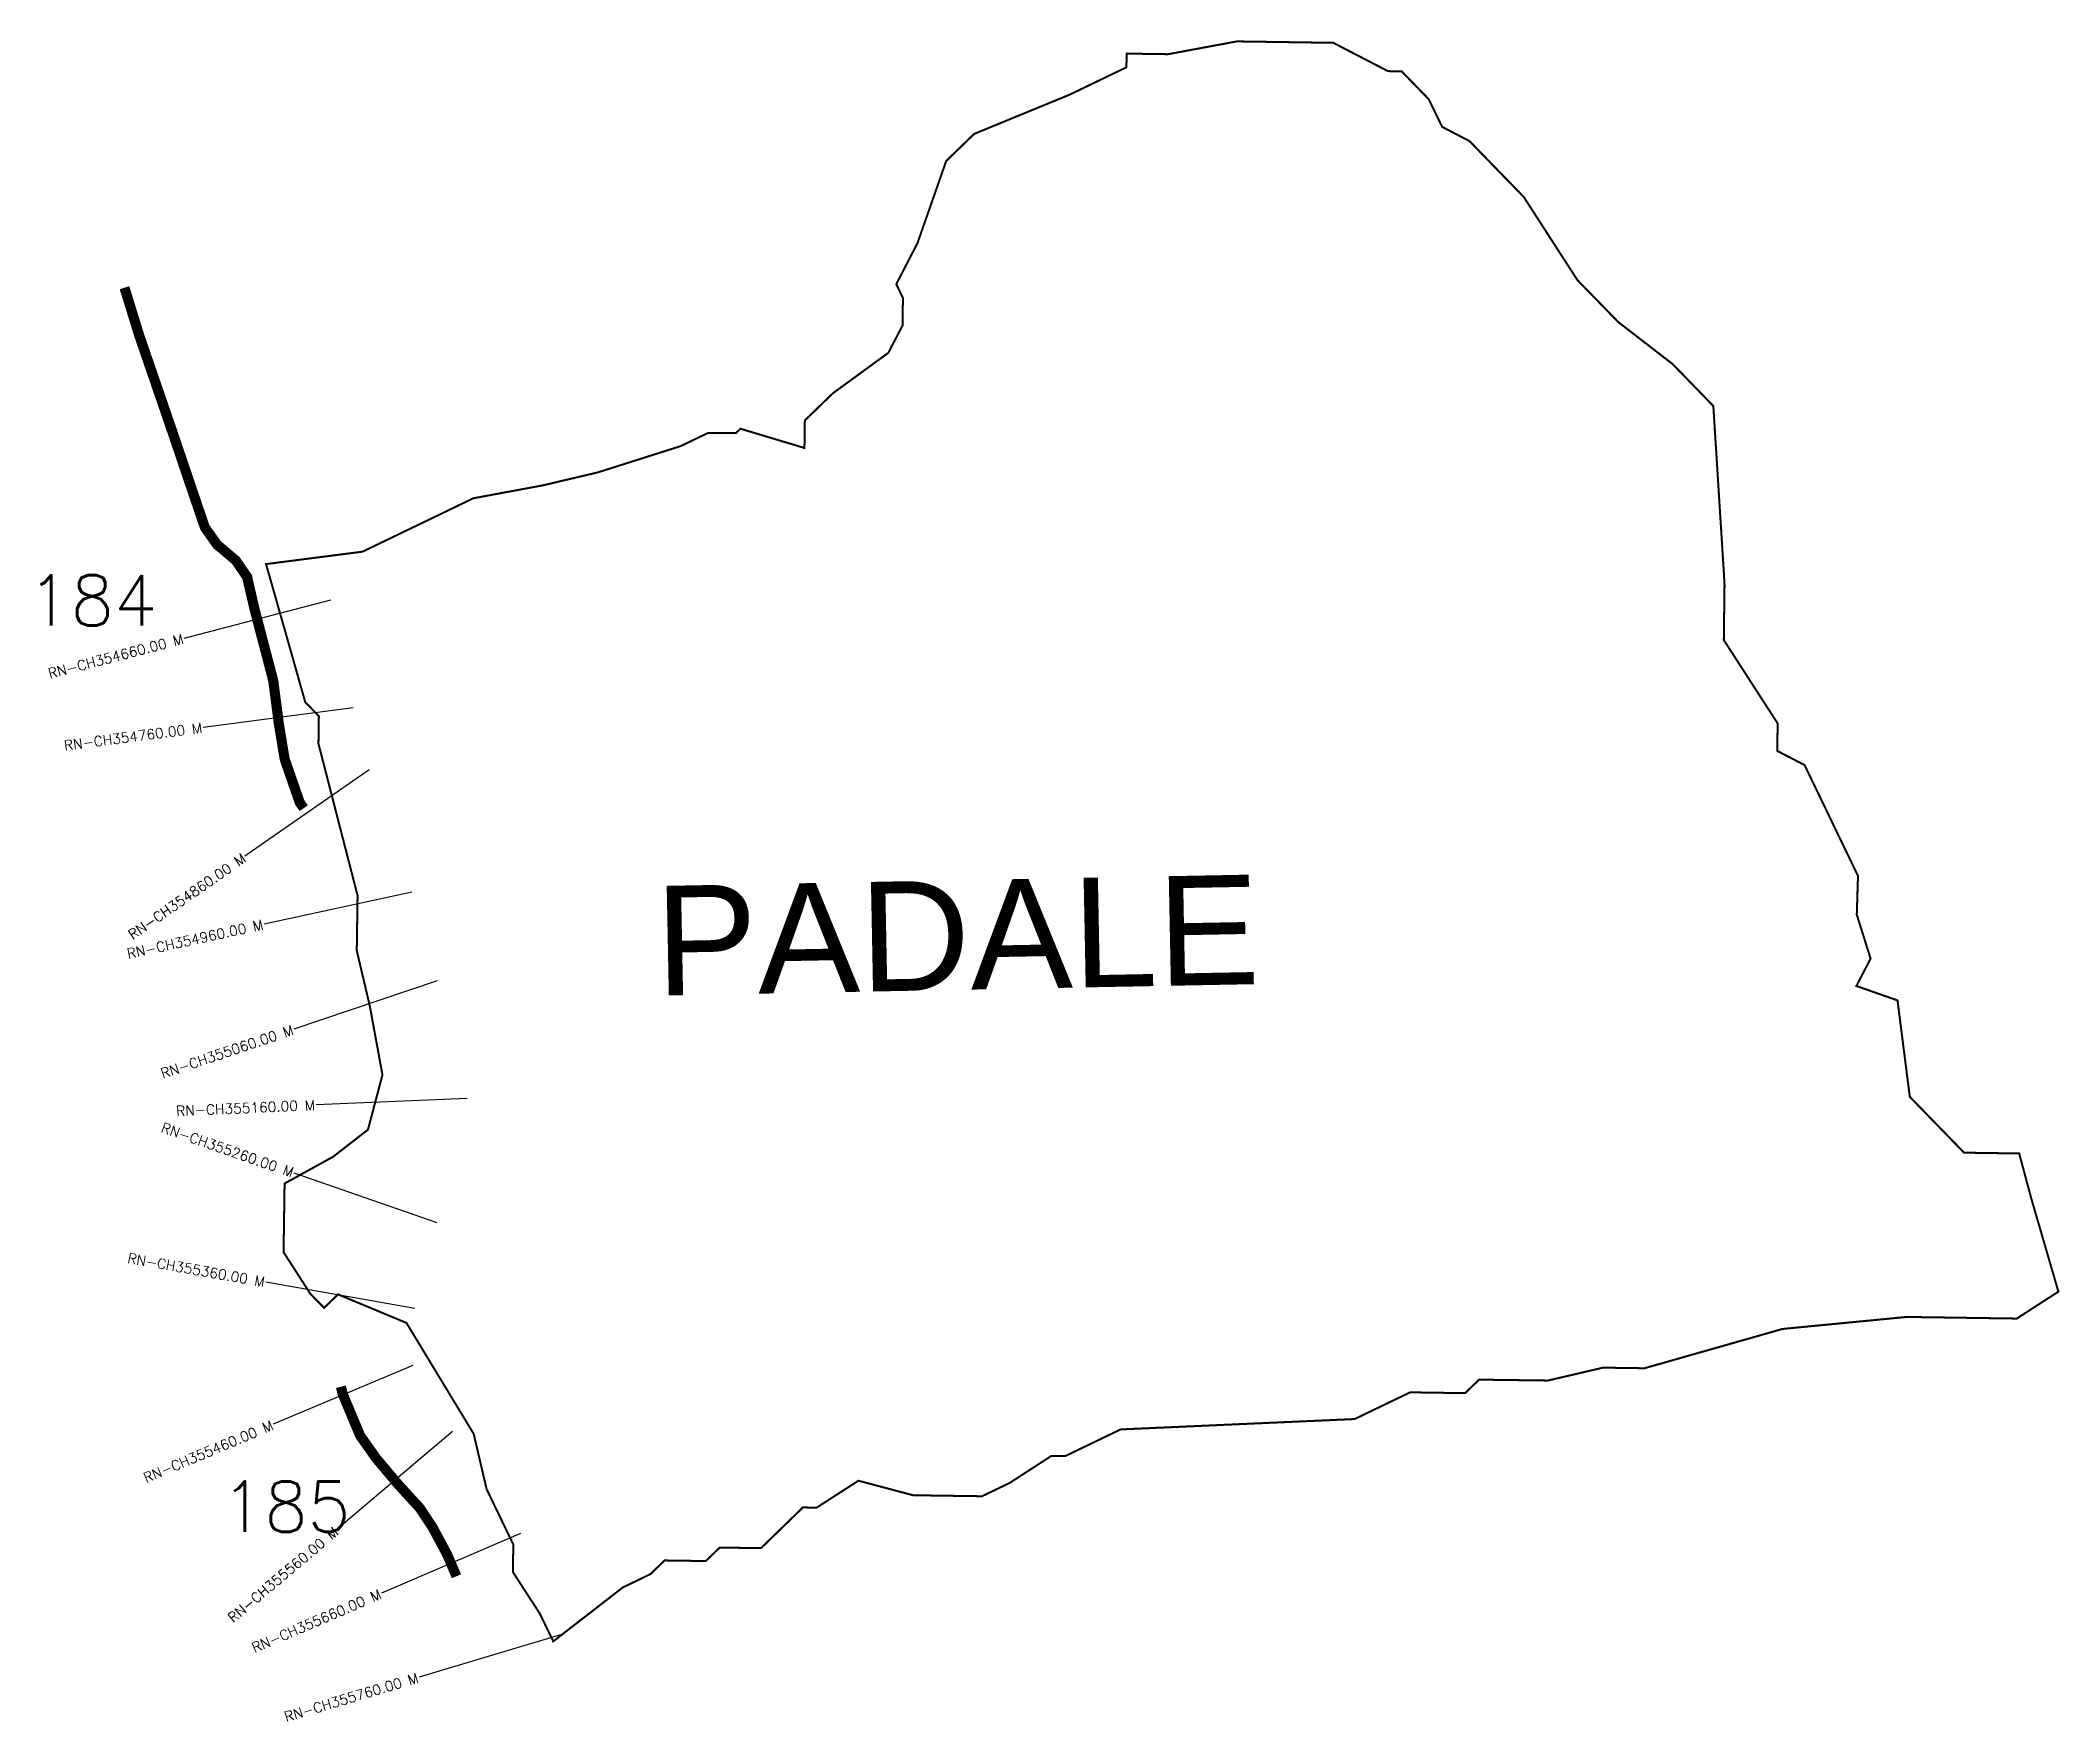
# Model space of a CAD drawing. Header units: metres. Extents: x 295765 to 297768, y 1977135 to 1978804.
import ezdxf
from ezdxf.enums import TextEntityAlignment as Align

# ---------------------------------------------------------------- set-up
doc = ezdxf.new("R2010")
doc.units = ezdxf.units.M
doc.header["$MEASUREMENT"] = 0
for name, color, linetype in [('ARTIFICIALLY PROTECTED', 4, 'Continuous'), ('CS', 134, 'Continuous'), ('CSMark', 6, 'Continuous'), ('VILLAGE NAME', 250, 'Continuous')]:
    doc.layers.add(name, color=color, linetype=linetype)
doc.styles.get("Standard").update_dxf_attribs({"font": 'simplex.shx'})

msp = doc.modelspace()

# ---------------------------------------------------------------- linework, layer by layer
at = {"color": 6, "const_width": 2, "flags": 128}
msp.add_lwpolyline([(295988.5, 1978283.9), (296084.2, 1978296.2), (296194.2, 1978349.2), (296262.6, 1978361.9), (296317.4, 1978374.8), (296399.7, 1978400.9), (296427.2, 1978414.1), (296454.5, 1978413.8), (296459.1, 1978418.2), (296522.6, 1978399.1), (296523, 1978426.4), (296550.7, 1978453.3), (296605.8, 1978493.5), (296619.9, 1978520.6), (296620.3, 1978547.9), (296613.7, 1978561.6), (296634.7, 1978602.3), (296663.2, 1978683.8), (296690.9, 1978710.7), (296783.6, 1978748.8), (296787, 1978750.3), (296842, 1978776.8), (296842.2, 1978790.4), (296883.2, 1978789.8), (296951.6, 1978802.5), (297047.2, 1978801.1), (297101.4, 1978773), (297115, 1978772.8), (297141.9, 1978745.1), (297155.2, 1978717.7), (297182.3, 1978703.6), (297236.1, 1978648.2), (297289.5, 1978565.5), (297309.7, 1978544.8), (297329.9, 1978524), (297383.9, 1978482.3), (297424.2, 1978440.7), (297434.7, 1978274.1), (297435.3, 1978263.1), (297434.6, 1978208.5), (297488, 1978125.8), (297487.6, 1978098.5), (297514.7, 1978084.5), (297567.7, 1977974.5), (297566.5, 1977936.1), (297580.2, 1977892.4), (297566.1, 1977865.3), (297606.9, 1977851), (297619.1, 1977755.3), (297672.9, 1977699.9), (297727.6, 1977699.1), (297739.8, 1977653.7), (297766.5, 1977562), (297725.2, 1977535.3), (297616, 1977536.9), (297492.9, 1977525), (297355.9, 1977486), (297314.9, 1977486.6), (297260.1, 1977473.8), (297191.8, 1977474.7), (297178, 1977461.3), (297123.4, 1977462.1), (297068.4, 1977435.6), (296836.2, 1977425.3), (296781.2, 1977398.8), (296767.2, 1977398.8), (296726.2, 1977372.2), (296698.7, 1977359), (296630.4, 1977360), (296576.1, 1977374.4), (296534.7, 1977347.7), (296521.1, 1977347.9), (296479.5, 1977307.5), (296438.6, 1977308.1), (296424.7, 1977294.7), (296383.8, 1977295.3), (296369.9, 1977281.8), (296342.4, 1977268.5), (296273.4, 1977215), (296260.2, 1977242.4), (296233.4, 1977283.8), (296233.8, 1977311.1), (296207.3, 1977366.1), (296194.5, 1977420.9), (296161.1, 1977476), (296127.8, 1977531), (296059.9, 1977559.3), (296046.1, 1977545.9), (296032.6, 1977559.7), (296005.9, 1977601.1), (296006.9, 1977669.3), (296055.1, 1977695.9), (296089.6, 1977722.7), (296104, 1977777.1), (296091.4, 1977845.6), (296078.5, 1977900.4), (296079.3, 1977955), (296040.5, 1978105.7), (296040.9, 1978133), (296027.4, 1978146.9), (296008, 1978215.4), (295988.5, 1978283.9), (295988.5, 1978283.9)], dxfattribs=at)
at = {"layer": 'ARTIFICIALLY PROTECTED', "const_width": 10, "flags": 128}
for points in [[(295848.1, 1978558.1), (295862.7, 1978510.8), (295893.7, 1978420.7), (295927.7, 1978320.5), (295939.8, 1978303.3), (295958.4, 1978287.6), (295969.7, 1978271.2), (295977, 1978239.5), (295995.7, 1978168.1), (296001.1, 1978126.2), (296007, 1978090.4), (296021.9, 1978047.4), (296025.9, 1978041.7)], [(296062.8, 1977467.6), (296064.7, 1977460), (296081.9, 1977419), (296098.1, 1977396.2), (296119.7, 1977370.6), (296141, 1977347.3), (296153.6, 1977328.4), (296168.3, 1977300.9), (296177.4, 1977279.6)]]:
    msp.add_lwpolyline(points, dxfattribs=at)
at = {"layer": 'CS'}
for p, q in [((296052.3, 1978248.1), (295907.1, 1978210.2)), ((296074.8, 1978141.2), (295926.1, 1978121.8)), ((296090.9, 1978079.6), (295967.6, 1977994.1)), ((296133.1, 1977958.5), (295986.5, 1977926.6)), ((296158.3, 1977870.4), (296016.2, 1977822.4)), ((296188.1, 1977753.8), (296038.2, 1977747.3)), ((296158.1, 1977630.4), (296016.5, 1977679.7)), ((296136, 1977545.4), (295988.3, 1977571.4)), ((296134, 1977488.6), (295995.7, 1977430.5)), ((296173.5, 1977423.2), (296058.9, 1977326.4)), ((296240.8, 1977322.1), (296102.9, 1977262.9)), ((296284, 1977222.6), (296140.3, 1977179.6))]:
    msp.add_line(p, q, dxfattribs=at)

# ---------------------------------------------------------------- texts
at = {"char_height": 50, "attachment_point": 1}
for s, insert in [('184', (295751.8, 1978272.8)), ('185', (295943.9, 1977373.7))]:
    msp.add_mtext_dynamic_manual_height_columns(s, width=84.374, gutter_width=1, heights=[74.2], dxfattribs=dict(at, insert=insert))
at = {"layer": 'CSMark'}
for s, rotation, p in [('RN-CH354660.00 M', 14.6568, (295906.2, 1978209.9)), ('RN-CH354760.00 M', 7.4358, (295925.1, 1978121.7)), ('RN-CH354860.00 M', 34.7514, (295966.8, 1977993.5)), ('RN-CH354960.00 M', 12.2721, (295985.5, 1977926.4)), ('RN-CH355060.00 M', 18.6521, (296015.2, 1977822.1)), ('RN-CH355160.00 M', 2.4827, (296037.2, 1977747.2)), ('RN-CH355260.00 M', 340.8186, (296015.5, 1977680)), ('RN-CH355360.00 M', 350.0082, (295987.3, 1977571.6)), ('RN-CH355460.00 M', 22.8107, (295994.8, 1977430.1)), ('RN-CH355560.00 M', 40.1999, (296058.1, 1977325.7)), ('RN-CH355660.00 M', 23.2518, (296102, 1977262.5)), ('RN-CH355760.00 M', 16.673, (296139.3, 1977179.3))]:
    msp.add_text(s, height=10, rotation=rotation, dxfattribs=at).set_placement(p, align=Align.MIDDLE_RIGHT)
at = {"layer": 'VILLAGE NAME', "insert": (296373.5, 1977964.4), "char_height": 108.748, "attachment_point": 1, "rotation": 1.1028}
msp.add_mtext_dynamic_manual_height_columns('{\\fArial|b0|i0|c0|p34;PADALE}', width=1571.314, gutter_width=543.7, heights=[0], dxfattribs=at)

doc.saveas('drawing.dxf')
